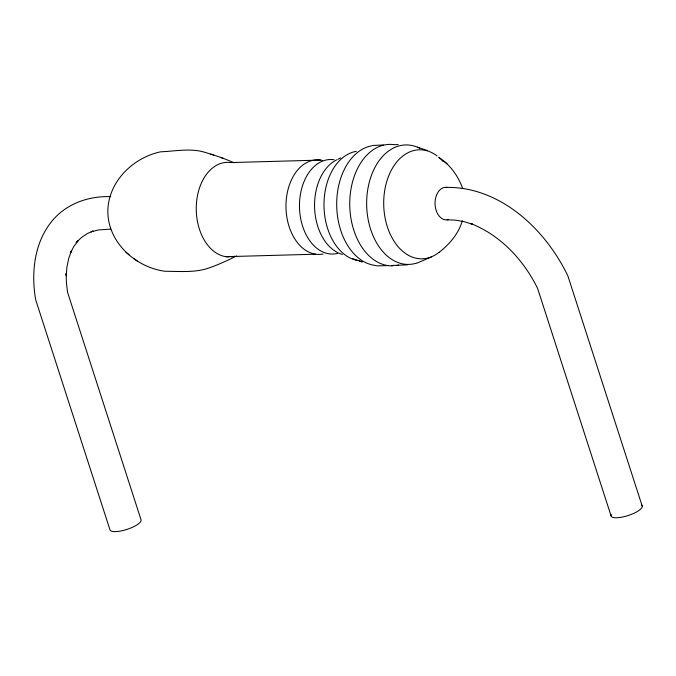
<?xml version="1.0" encoding="UTF-8"?>
<svg xmlns="http://www.w3.org/2000/svg" width="676" height="676" viewBox="0 0 676 676"><rect width="100%" height="100%" fill="white"/><g stroke="black" fill="none" stroke-linecap="round" stroke-linejoin="round"><path stroke-width="1.01" d="M462.35 220.765C458.615 233.634 449.565 244.154 439.197 252.309M71.512 250.593L68.766 258.3L66.983 266.682L66.189 275.622L66.206 273.324L66.409 282.957L67.549 292.26L141.064 519.869A16.325 4.749 -17.9 0 1 126.936 529.409A16.325 4.749 -17.9 0 1 109.994 529.874L35.651 299.705C30.961 272.436 34.29 241.932 52.753 220.182C67 203.391 89.156 195.846 110.754 196.657M71.107 251.472L70.296 253.221L73.904 246.402L78.365 240.436L76.134 242.6L81.373 237.597L87.331 233.583L92.992 231.031L91.091 231.868L98.299 229.967L110.763 229.096M236.524 255.959C227.643 260.446 218.551 264.612 209.154 267.907C195.111 272.91 179.689 271.279 165.029 271.27C134.744 267.223 106.512 241.053 107.89 209.171C109.351 180.636 133.502 157.626 160.558 151.83C175.185 151.23 190.531 147.917 204.828 152.303C214.681 155.294 224.55 158.412 233.888 162.772M338.118 159.19L340.679 157.922M431.423 256.931L417.134 263.023M372.603 145.492L383.36 144.968M407.56 264.848L391.877 265.474M398.13 144.554L394.15 144.672A60.764 41.253 88.4 0 0 349.754 202.8A60.764 41.253 88.4 0 0 392.798 265.862M320.534 160.085L230.812 162.561A47.295 32.11 88.4 0 0 196.26 207.321A47.295 32.11 88.4 0 0 229.088 256.905M446.245 187.379C500.527 186.593 545.54 229.485 567.857 275.85L642.2 506.02M225.945 256.686L315.667 254.201M387.897 265.584L377.107 265.888L374.428 265.305A60.105 40.805 88.4 0 1 336.716 206.07A60.105 40.805 88.4 0 1 371.885 145.813M447.106 219.793L455.599 220.165L464.032 221.652L472.625 224.271L470.479 223.426C500.409 234.995 523.647 259.998 537.606 288.415L611.121 516.025M417.447 147.157L427.443 150.571M352.45 258.604L362.235 261.942L359.311 260.936M210.726 154.094L213.658 155.1M220.511 157.432L223.249 158.37M439.189 157.643C450.233 164.826 458.176 176.039 462.612 188.334M443.904 161.294L447.039 163.744M133.78 258.393L137.414 261.232M125.922 252.292L129.057 254.734M234.319 256.272A47.295 32.11 88.4 0 1 231.2 256.804M448.163 219.708A16.325 11.086 88.4 0 1 435.048 204.144A16.325 11.086 88.4 0 1 446.954 187.362M398.654 265.06A60.764 41.253 88.4 0 1 396.727 265.465M439.104 252.232A54.536 37.028 88.4 0 1 383.714 204.811A54.536 37.028 88.4 0 1 437.059 155.903M438.631 157.162A54.536 37.028 88.4 0 1 442.941 161.395M416.619 263.091A59.758 40.568 88.4 0 1 366.679 200.958A59.758 40.568 88.4 0 1 419.771 148.272M337.535 253.424A47.295 32.11 88.4 0 1 299.519 208.335A47.295 32.11 88.4 0 1 334.029 159.713M342.419 254.446A48.968 33.242 88.4 0 1 314.67 209.374A48.968 33.242 88.4 0 1 336.986 159.697M358.483 260.632A54.959 37.315 88.4 0 1 323.998 206.341A54.959 37.315 88.4 0 1 356.32 151.348M323.01 254.015A47.295 32.11 88.4 0 1 285.973 206.577A47.295 32.11 88.4 0 1 322.384 160.432M641.304 505.014A16.325 4.749 -17.9 0 1 628.063 515.56A16.325 4.749 -17.9 0 1 611.29 514.681"/></g></svg>
